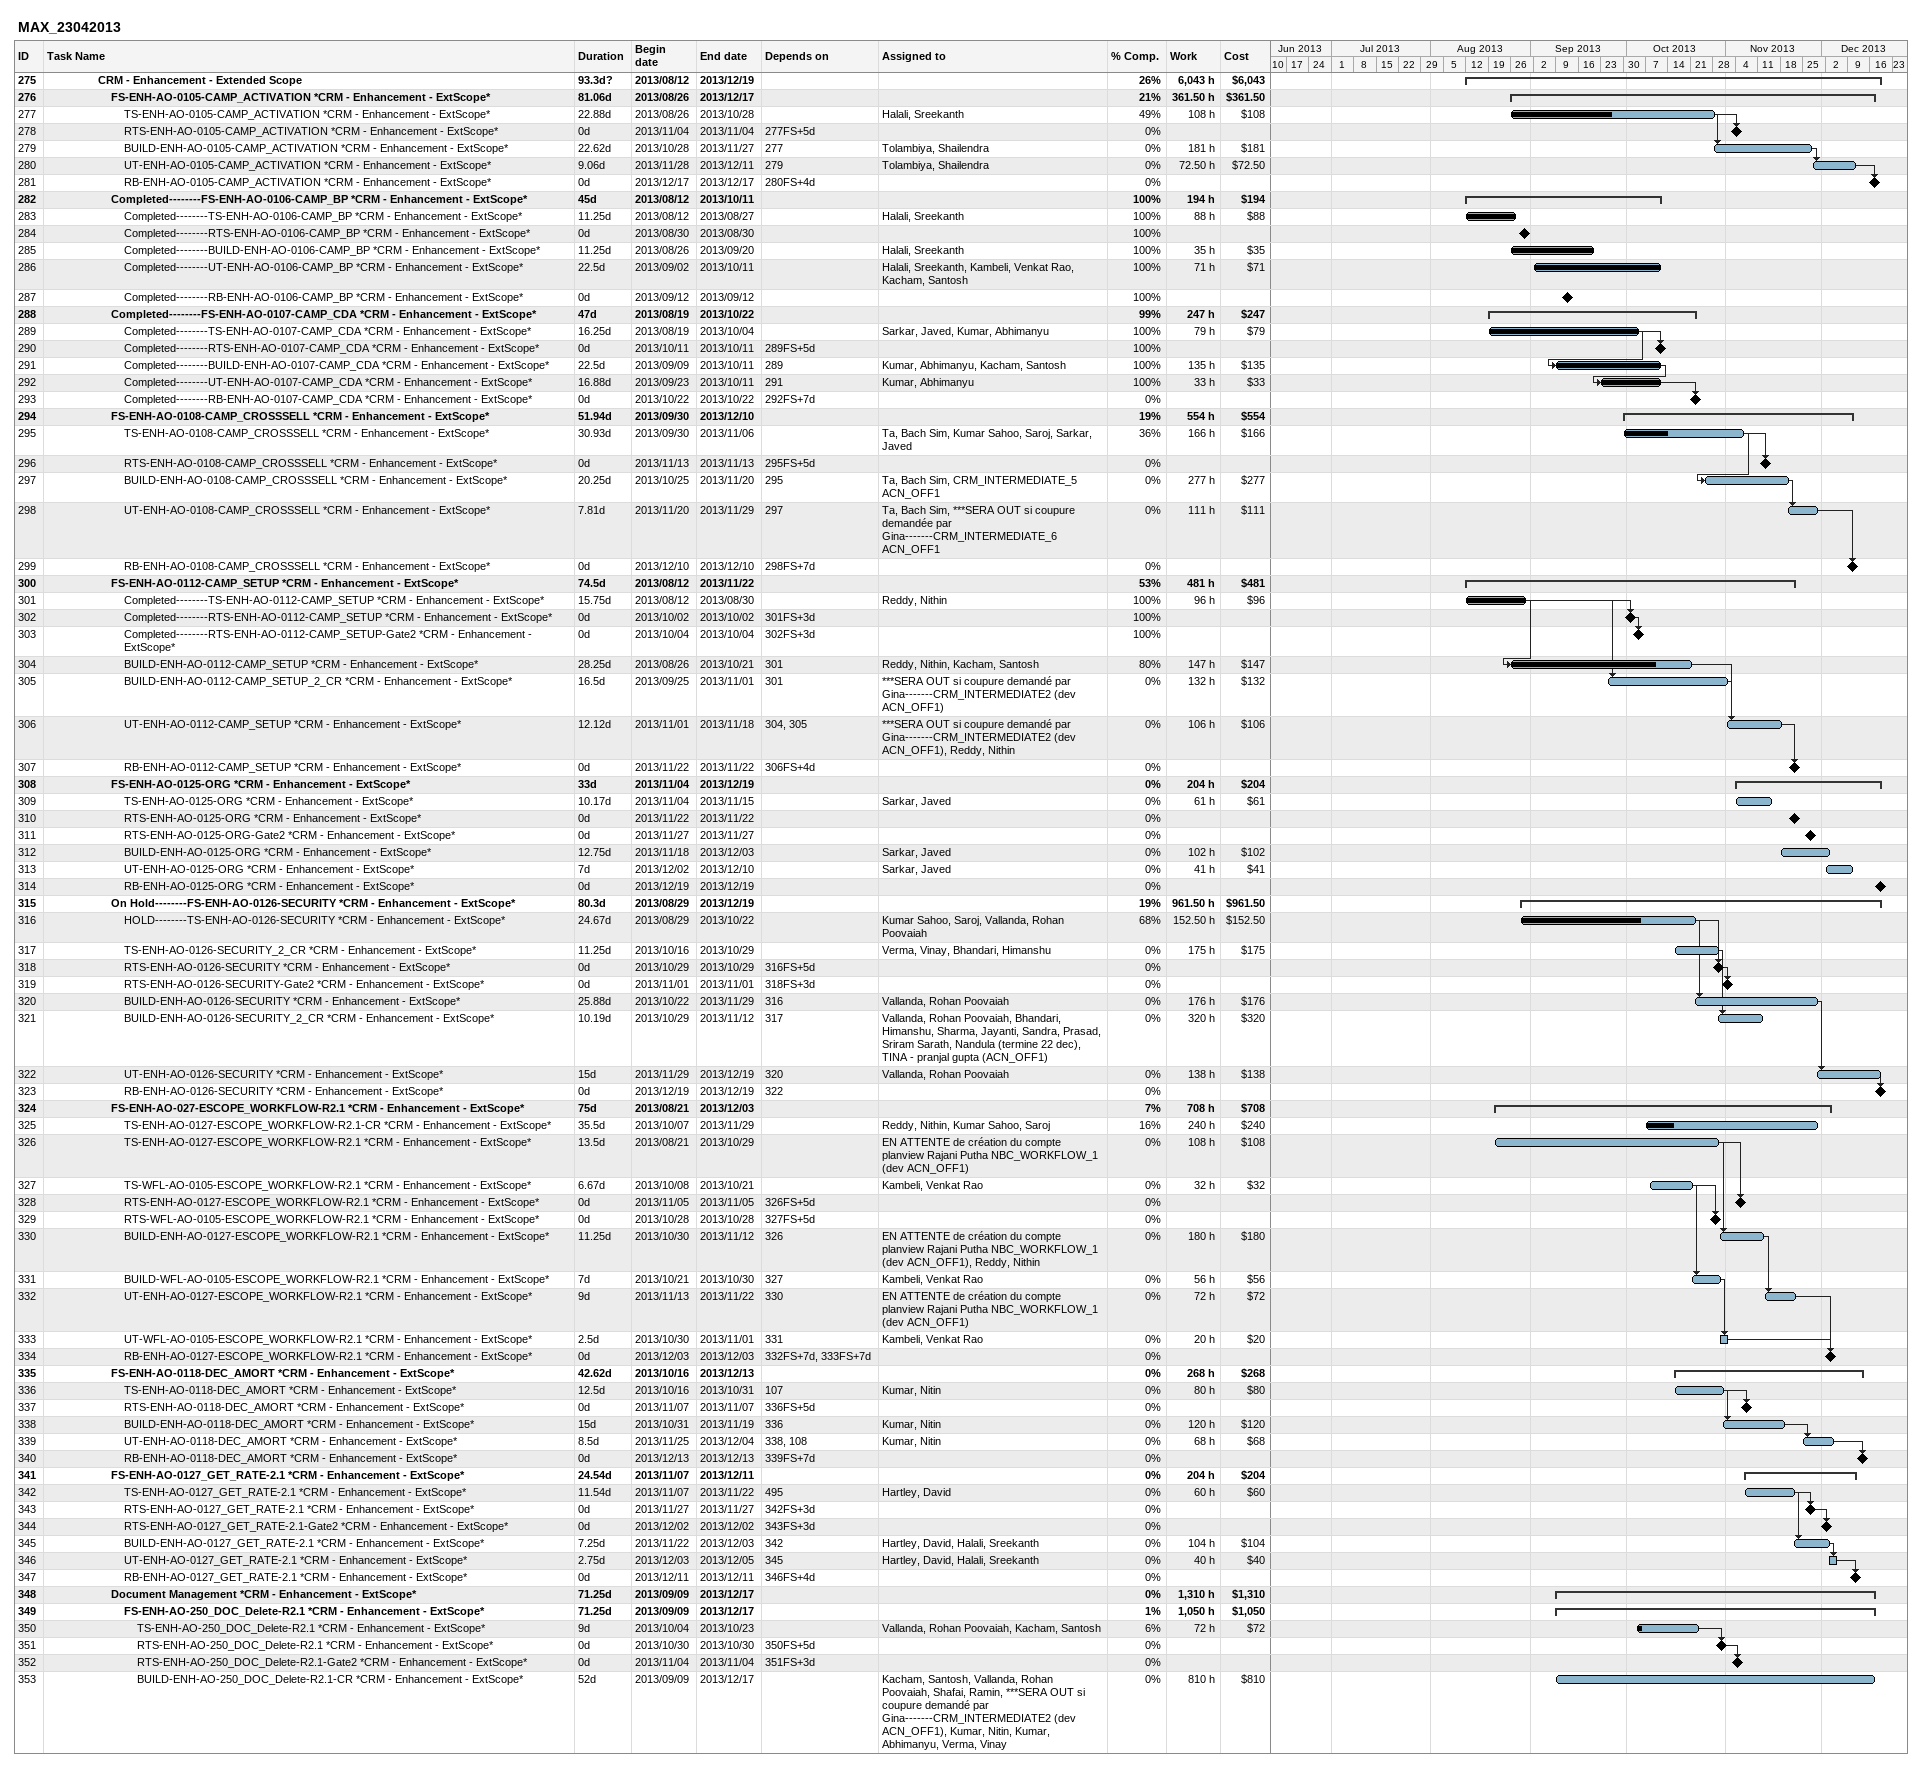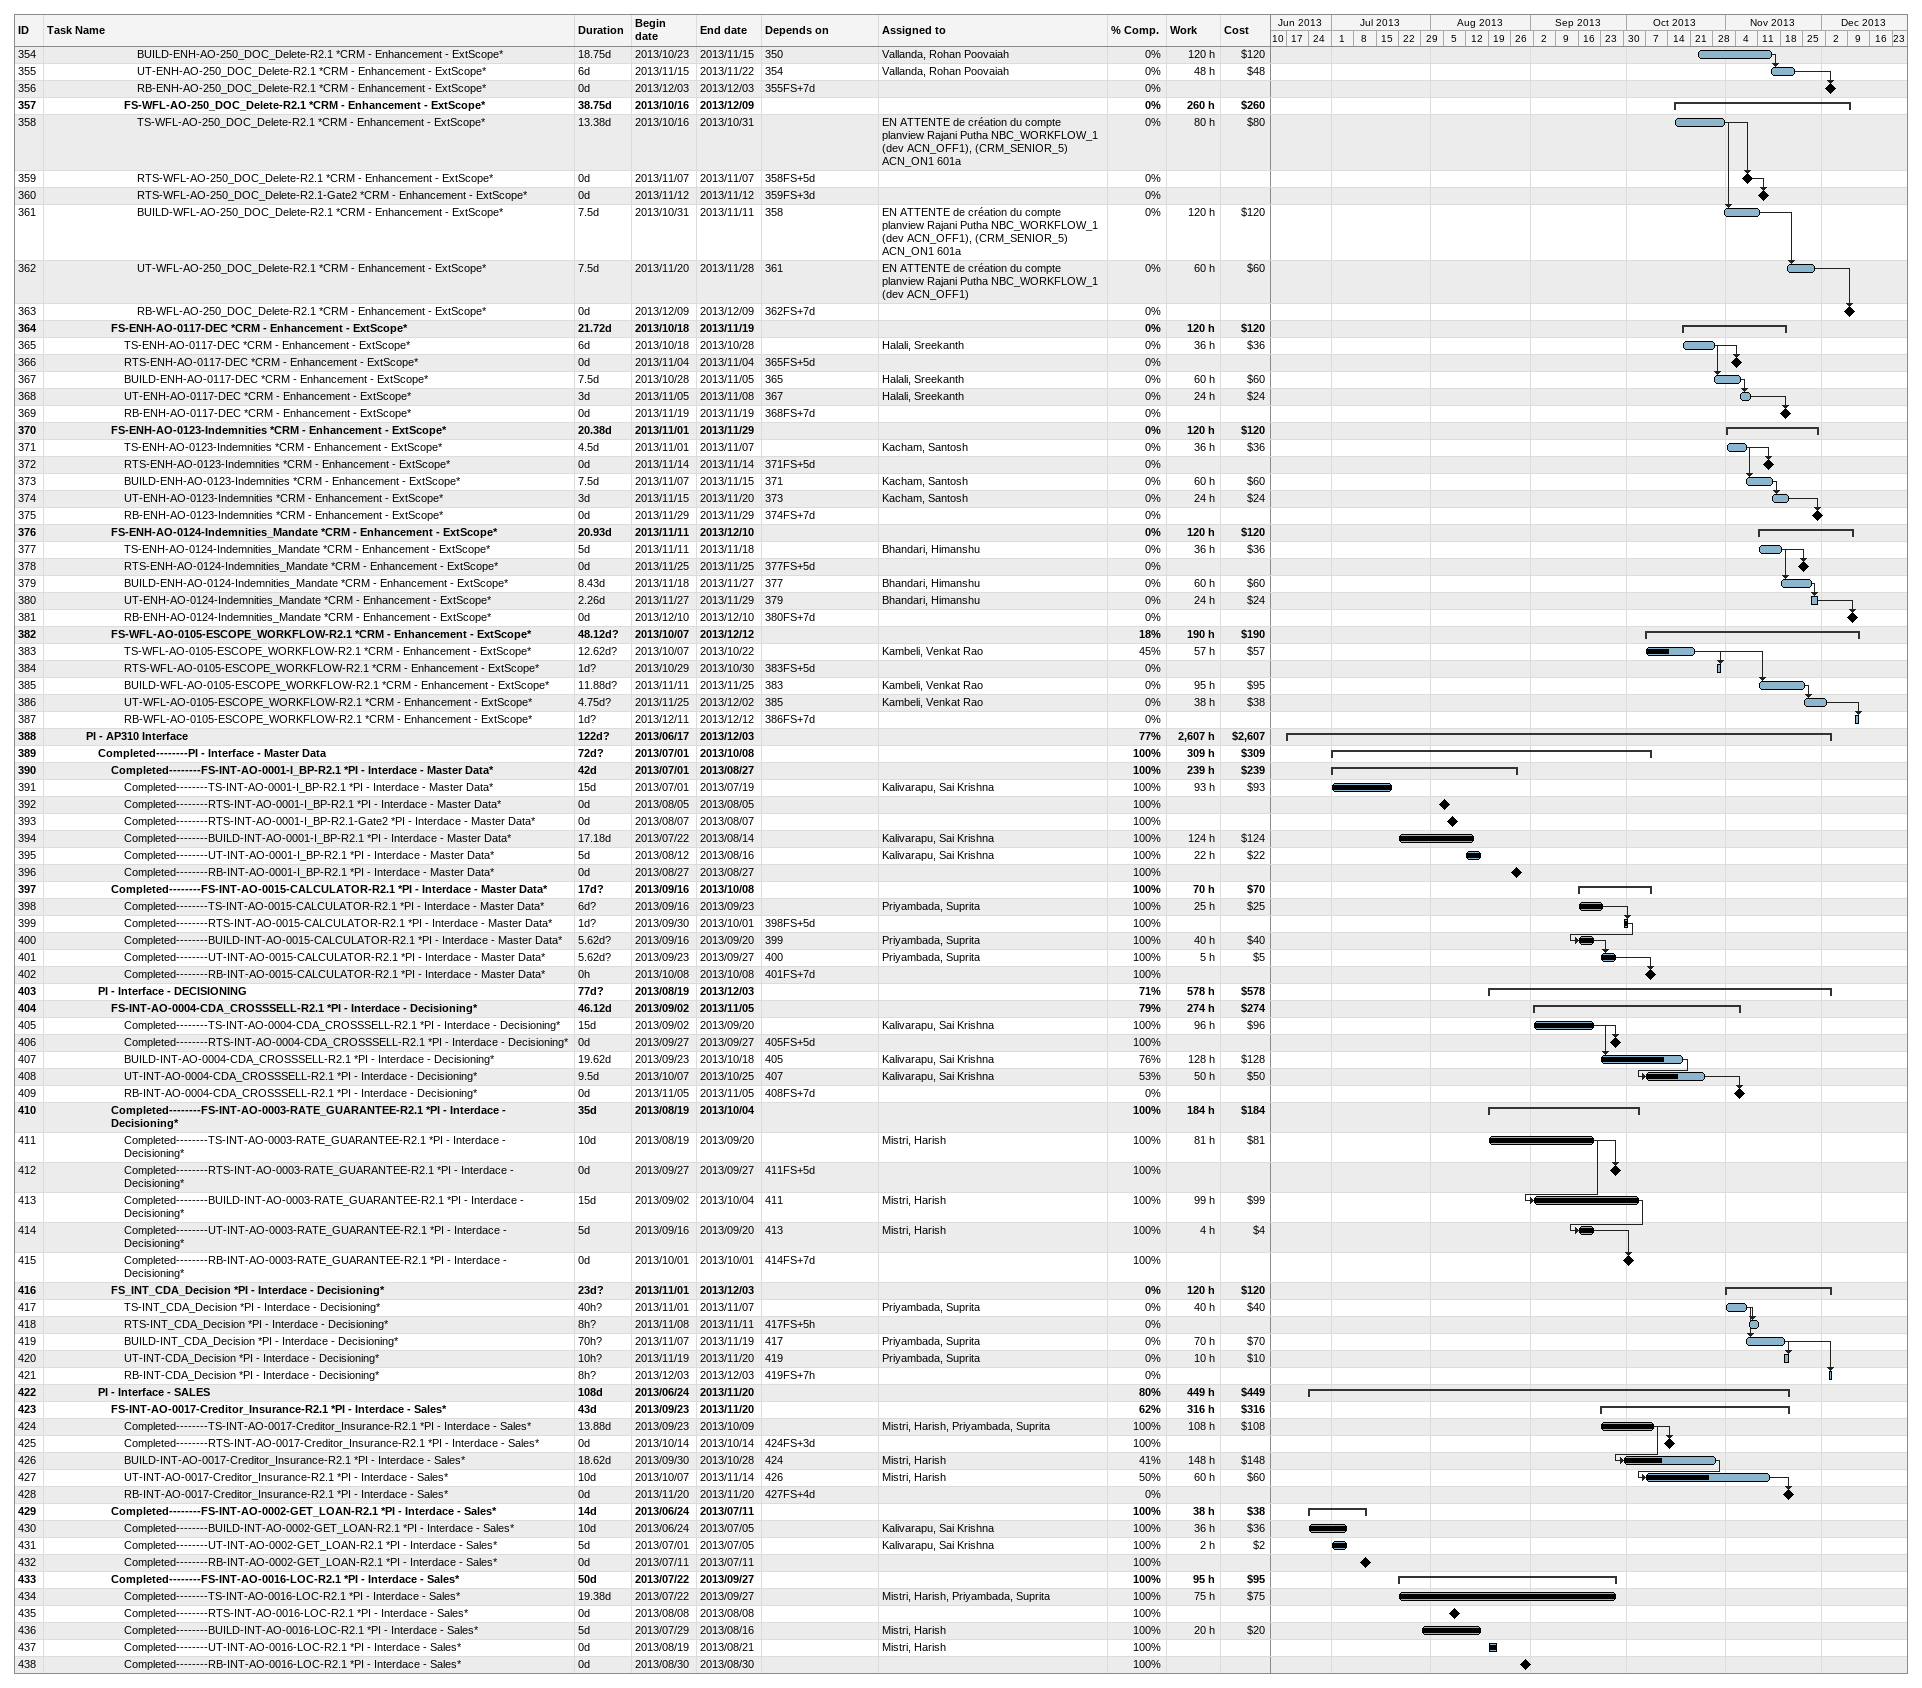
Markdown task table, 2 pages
MAX_23042013

| ID | Level | Task | Duration | Start | Finish | Predecessors | Resources | % complete | Work (h) | Cost ($) |
|---|---|---|---|---|---|---|---|---|---|---|
| 275 | 5 | **CRM - Enhancement - Extended Scope** | 93.3d? | 2013-08-12 | 2013-12-19 |  |  | 26 | 6043 | 6043 |
| 276 | 6 | **FS-ENH-AO-0105-CAMP_ACTIVATION *CRM - Enhancement - ExtScope*** | 81.06d | 2013-08-26 | 2013-12-17 |  |  | 21 | 361.50 | 361.50 |
| 277 | 7 | TS-ENH-AO-0105-CAMP_ACTIVATION *CRM - Enhancement - ExtScope* | 22.88d | 2013-08-26 | 2013-10-28 |  | Halali, Sreekanth | 49 | 108 | 108 |
| 278 | 7 | RTS-ENH-AO-0105-CAMP_ACTIVATION *CRM - Enhancement - ExtScope* | 0d | 2013-11-04 | 2013-11-04 | 277FS+5d |  | 0 |  |  |
| 279 | 7 | BUILD-ENH-AO-0105-CAMP_ACTIVATION *CRM - Enhancement - ExtScope* | 22.62d | 2013-10-28 | 2013-11-27 | 277 | Tolambiya, Shailendra | 0 | 181 | 181 |
| 280 | 7 | UT-ENH-AO-0105-CAMP_ACTIVATION *CRM - Enhancement - ExtScope* | 9.06d | 2013-11-28 | 2013-12-11 | 279 | Tolambiya, Shailendra | 0 | 72.50 | 72.50 |
| 281 | 7 | RB-ENH-AO-0105-CAMP_ACTIVATION *CRM - Enhancement - ExtScope* | 0d | 2013-12-17 | 2013-12-17 | 280FS+4d |  | 0 |  |  |
| 282 | 6 | **Completed--------FS-ENH-AO-0106-CAMP_BP *CRM - Enhancement - ExtScope*** | 45d | 2013-08-12 | 2013-10-11 |  |  | 100 | 194 | 194 |
| 283 | 7 | Completed--------TS-ENH-AO-0106-CAMP_BP *CRM - Enhancement - ExtScope* | 11.25d | 2013-08-12 | 2013-08-27 |  | Halali, Sreekanth | 100 | 88 | 88 |
| 284 | 7 | Completed--------RTS-ENH-AO-0106-CAMP_BP *CRM - Enhancement - ExtScope* | 0d | 2013-08-30 | 2013-08-30 |  |  | 100 |  |  |
| 285 | 7 | Completed--------BUILD-ENH-AO-0106-CAMP_BP *CRM - Enhancement - ExtScope* | 11.25d | 2013-08-26 | 2013-09-20 |  | Halali, Sreekanth | 100 | 35 | 35 |
| 286 | 7 | Completed--------UT-ENH-AO-0106-CAMP_BP *CRM - Enhancement - ExtScope* | 22.5d | 2013-09-02 | 2013-10-11 |  | Halali, Sreekanth, Kambeli, Venkat Rao, Kacham, Santosh | 100 | 71 | 71 |
| 287 | 7 | Completed--------RB-ENH-AO-0106-CAMP_BP *CRM - Enhancement - ExtScope* | 0d | 2013-09-12 | 2013-09-12 |  |  | 100 |  |  |
| 288 | 6 | **Completed--------FS-ENH-AO-0107-CAMP_CDA *CRM - Enhancement - ExtScope*** | 47d | 2013-08-19 | 2013-10-22 |  |  | 99 | 247 | 247 |
| 289 | 7 | Completed--------TS-ENH-AO-0107-CAMP_CDA *CRM - Enhancement - ExtScope* | 16.25d | 2013-08-19 | 2013-10-04 |  | Sarkar, Javed, Kumar, Abhimanyu | 100 | 79 | 79 |
| 290 | 7 | Completed--------RTS-ENH-AO-0107-CAMP_CDA *CRM - Enhancement - ExtScope* | 0d | 2013-10-11 | 2013-10-11 | 289FS+5d |  | 100 |  |  |
| 291 | 7 | Completed--------BUILD-ENH-AO-0107-CAMP_CDA *CRM - Enhancement - ExtScope* | 22.5d | 2013-09-09 | 2013-10-11 | 289 | Kumar, Abhimanyu, Kacham, Santosh | 100 | 135 | 135 |
| 292 | 7 | Completed--------UT-ENH-AO-0107-CAMP_CDA *CRM - Enhancement - ExtScope* | 16.88d | 2013-09-23 | 2013-10-11 | 291 | Kumar, Abhimanyu | 100 | 33 | 33 |
| 293 | 7 | Completed--------RB-ENH-AO-0107-CAMP_CDA *CRM - Enhancement - ExtScope* | 0d | 2013-10-22 | 2013-10-22 | 292FS+7d |  | 0 |  |  |
| 294 | 6 | **FS-ENH-AO-0108-CAMP_CROSSSELL *CRM - Enhancement - ExtScope*** | 51.94d | 2013-09-30 | 2013-12-10 |  |  | 19 | 554 | 554 |
| 295 | 7 | TS-ENH-AO-0108-CAMP_CROSSSELL *CRM - Enhancement - ExtScope* | 30.93d | 2013-09-30 | 2013-11-06 |  | Ta, Bach Sim, Kumar Sahoo, Saroj, Sarkar, Javed | 36 | 166 | 166 |
| 296 | 7 | RTS-ENH-AO-0108-CAMP_CROSSSELL *CRM - Enhancement - ExtScope* | 0d | 2013-11-13 | 2013-11-13 | 295FS+5d |  | 0 |  |  |
| 297 | 7 | BUILD-ENH-AO-0108-CAMP_CROSSSELL *CRM - Enhancement - ExtScope* | 20.25d | 2013-10-25 | 2013-11-20 | 295 | Ta, Bach Sim, CRM_INTERMEDIATE_5 ACN_OFF1 | 0 | 277 | 277 |
| 298 | 7 | UT-ENH-AO-0108-CAMP_CROSSSELL *CRM - Enhancement - ExtScope* | 7.81d | 2013-11-20 | 2013-11-29 | 297 | Ta, Bach Sim, ***SERA OUT si coupure demandée par Gina-------CRM_INTERMEDIATE_6 ACN_OFF1 | 0 | 111 | 111 |
| 299 | 7 | RB-ENH-AO-0108-CAMP_CROSSSELL *CRM - Enhancement - ExtScope* | 0d | 2013-12-10 | 2013-12-10 | 298FS+7d |  | 0 |  |  |
| 300 | 6 | **FS-ENH-AO-0112-CAMP_SETUP *CRM - Enhancement - ExtScope*** | 74.5d | 2013-08-12 | 2013-11-22 |  |  | 53 | 481 | 481 |
| 301 | 7 | Completed--------TS-ENH-AO-0112-CAMP_SETUP *CRM - Enhancement - ExtScope* | 15.75d | 2013-08-12 | 2013-08-30 |  | Reddy, Nithin | 100 | 96 | 96 |
| 302 | 7 | Completed--------RTS-ENH-AO-0112-CAMP_SETUP *CRM - Enhancement - ExtScope* | 0d | 2013-10-02 | 2013-10-02 | 301FS+3d |  | 100 |  |  |
| 303 | 7 | Completed--------RTS-ENH-AO-0112-CAMP_SETUP-Gate2 *CRM - Enhancement - ExtScope* | 0d | 2013-10-04 | 2013-10-04 | 302FS+3d |  | 100 |  |  |
| 304 | 7 | BUILD-ENH-AO-0112-CAMP_SETUP *CRM - Enhancement - ExtScope* | 28.25d | 2013-08-26 | 2013-10-21 | 301 | Reddy, Nithin, Kacham, Santosh | 80 | 147 | 147 |
| 305 | 7 | BUILD-ENH-AO-0112-CAMP_SETUP_2_CR *CRM - Enhancement - ExtScope* | 16.5d | 2013-09-25 | 2013-11-01 | 301 | ***SERA OUT si coupure demandé par Gina-------CRM_INTERMEDIATE2 (dev ACN_OFF1) | 0 | 132 | 132 |
| 306 | 7 | UT-ENH-AO-0112-CAMP_SETUP *CRM - Enhancement - ExtScope* | 12.12d | 2013-11-01 | 2013-11-18 | 304, 305 | ***SERA OUT si coupure demandé par Gina-------CRM_INTERMEDIATE2 (dev ACN_OFF1), Reddy, Nithin | 0 | 106 | 106 |
| 307 | 7 | RB-ENH-AO-0112-CAMP_SETUP *CRM - Enhancement - ExtScope* | 0d | 2013-11-22 | 2013-11-22 | 306FS+4d |  | 0 |  |  |
| 308 | 6 | **FS-ENH-AO-0125-ORG *CRM - Enhancement - ExtScope*** | 33d | 2013-11-04 | 2013-12-19 |  |  | 0 | 204 | 204 |
| 309 | 7 | TS-ENH-AO-0125-ORG *CRM - Enhancement - ExtScope* | 10.17d | 2013-11-04 | 2013-11-15 |  | Sarkar, Javed | 0 | 61 | 61 |
| 310 | 7 | RTS-ENH-AO-0125-ORG *CRM - Enhancement - ExtScope* | 0d | 2013-11-22 | 2013-11-22 |  |  | 0 |  |  |
| 311 | 7 | RTS-ENH-AO-0125-ORG-Gate2 *CRM - Enhancement - ExtScope* | 0d | 2013-11-27 | 2013-11-27 |  |  | 0 |  |  |
| 312 | 7 | BUILD-ENH-AO-0125-ORG *CRM - Enhancement - ExtScope* | 12.75d | 2013-11-18 | 2013-12-03 |  | Sarkar, Javed | 0 | 102 | 102 |
| 313 | 7 | UT-ENH-AO-0125-ORG *CRM - Enhancement - ExtScope* | 7d | 2013-12-02 | 2013-12-10 |  | Sarkar, Javed | 0 | 41 | 41 |
| 314 | 7 | RB-ENH-AO-0125-ORG *CRM - Enhancement - ExtScope* | 0d | 2013-12-19 | 2013-12-19 |  |  | 0 |  |  |
| 315 | 6 | **On Hold--------FS-ENH-AO-0126-SECURITY *CRM - Enhancement - ExtScope*** | 80.3d | 2013-08-29 | 2013-12-19 |  |  | 19 | 961.50 | 961.50 |
| 316 | 7 | HOLD--------TS-ENH-AO-0126-SECURITY *CRM - Enhancement - ExtScope* | 24.67d | 2013-08-29 | 2013-10-22 |  | Kumar Sahoo, Saroj, Vallanda, Rohan Poovaiah | 68 | 152.50 | 152.50 |
| 317 | 7 | TS-ENH-AO-0126-SECURITY_2_CR *CRM - Enhancement - ExtScope* | 11.25d | 2013-10-16 | 2013-10-29 |  | Verma, Vinay, Bhandari, Himanshu | 0 | 175 | 175 |
| 318 | 7 | RTS-ENH-AO-0126-SECURITY *CRM - Enhancement - ExtScope* | 0d | 2013-10-29 | 2013-10-29 | 316FS+5d |  | 0 |  |  |
| 319 | 7 | RTS-ENH-AO-0126-SECURITY-Gate2 *CRM - Enhancement - ExtScope* | 0d | 2013-11-01 | 2013-11-01 | 318FS+3d |  | 0 |  |  |
| 320 | 7 | BUILD-ENH-AO-0126-SECURITY *CRM - Enhancement - ExtScope* | 25.88d | 2013-10-22 | 2013-11-29 | 316 | Vallanda, Rohan Poovaiah | 0 | 176 | 176 |
| 321 | 7 | BUILD-ENH-AO-0126-SECURITY_2_CR *CRM - Enhancement - ExtScope* | 10.19d | 2013-10-29 | 2013-11-12 | 317 | Vallanda, Rohan Poovaiah, Bhandari, Himanshu, Sharma, Jayanti, Sandra, Prasad, Sriram Sarath, Nandula (termine 22 dec), TINA - pranjal gupta (ACN_OFF1) | 0 | 320 | 320 |
| 322 | 7 | UT-ENH-AO-0126-SECURITY *CRM - Enhancement - ExtScope* | 15d | 2013-11-29 | 2013-12-19 | 320 | Vallanda, Rohan Poovaiah | 0 | 138 | 138 |
| 323 | 7 | RB-ENH-AO-0126-SECURITY *CRM - Enhancement - ExtScope* | 0d | 2013-12-19 | 2013-12-19 | 322 |  | 0 |  |  |
| 324 | 6 | **FS-ENH-AO-027-ESCOPE_WORKFLOW-R2.1 *CRM - Enhancement - ExtScope*** | 75d | 2013-08-21 | 2013-12-03 |  |  | 7 | 708 | 708 |
| 325 | 7 | TS-ENH-AO-0127-ESCOPE_WORKFLOW-R2.1-CR *CRM - Enhancement - ExtScope* | 35.5d | 2013-10-07 | 2013-11-29 |  | Reddy, Nithin, Kumar Sahoo, Saroj | 16 | 240 | 240 |
| 326 | 7 | TS-ENH-AO-0127-ESCOPE_WORKFLOW-R2.1 *CRM - Enhancement - ExtScope* | 13.5d | 2013-08-21 | 2013-10-29 |  | EN ATTENTE de création du compte planview Rajani Putha NBC_WORKFLOW_1 (dev ACN_OFF1) | 0 | 108 | 108 |
| 327 | 7 | TS-WFL-AO-0105-ESCOPE_WORKFLOW-R2.1 *CRM - Enhancement - ExtScope* | 6.67d | 2013-10-08 | 2013-10-21 |  | Kambeli, Venkat Rao | 0 | 32 | 32 |
| 328 | 7 | RTS-ENH-AO-0127-ESCOPE_WORKFLOW-R2.1 *CRM - Enhancement - ExtScope* | 0d | 2013-11-05 | 2013-11-05 | 326FS+5d |  | 0 |  |  |
| 329 | 7 | RTS-WFL-AO-0105-ESCOPE_WORKFLOW-R2.1 *CRM - Enhancement - ExtScope* | 0d | 2013-10-28 | 2013-10-28 | 327FS+5d |  | 0 |  |  |
| 330 | 7 | BUILD-ENH-AO-0127-ESCOPE_WORKFLOW-R2.1 *CRM - Enhancement - ExtScope* | 11.25d | 2013-10-30 | 2013-11-12 | 326 | EN ATTENTE de création du compte planview Rajani Putha NBC_WORKFLOW_1 (dev ACN_OFF1), Reddy, Nithin | 0 | 180 | 180 |
| 331 | 7 | BUILD-WFL-AO-0105-ESCOPE_WORKFLOW-R2.1 *CRM - Enhancement - ExtScope* | 7d | 2013-10-21 | 2013-10-30 | 327 | Kambeli, Venkat Rao | 0 | 56 | 56 |
| 332 | 7 | UT-ENH-AO-0127-ESCOPE_WORKFLOW-R2.1 *CRM - Enhancement - ExtScope* | 9d | 2013-11-13 | 2013-11-22 | 330 | EN ATTENTE de création du compte planview Rajani Putha NBC_WORKFLOW_1 (dev ACN_OFF1) | 0 | 72 | 72 |
| 333 | 7 | UT-WFL-AO-0105-ESCOPE_WORKFLOW-R2.1 *CRM - Enhancement - ExtScope* | 2.5d | 2013-10-30 | 2013-11-01 | 331 | Kambeli, Venkat Rao | 0 | 20 | 20 |
| 334 | 7 | RB-ENH-AO-0127-ESCOPE_WORKFLOW-R2.1 *CRM - Enhancement - ExtScope* | 0d | 2013-12-03 | 2013-12-03 | 332FS+7d, 333FS+7d |  | 0 |  |  |
| 335 | 6 | **FS-ENH-AO-0118-DEC_AMORT *CRM - Enhancement - ExtScope*** | 42.62d | 2013-10-16 | 2013-12-13 |  |  | 0 | 268 | 268 |
| 336 | 7 | TS-ENH-AO-0118-DEC_AMORT *CRM - Enhancement - ExtScope* | 12.5d | 2013-10-16 | 2013-10-31 | 107 | Kumar, Nitin | 0 | 80 | 80 |
| 337 | 7 | RTS-ENH-AO-0118-DEC_AMORT *CRM - Enhancement - ExtScope* | 0d | 2013-11-07 | 2013-11-07 | 336FS+5d |  | 0 |  |  |
| 338 | 7 | BUILD-ENH-AO-0118-DEC_AMORT *CRM - Enhancement - ExtScope* | 15d | 2013-10-31 | 2013-11-19 | 336 | Kumar, Nitin | 0 | 120 | 120 |
| 339 | 7 | UT-ENH-AO-0118-DEC_AMORT *CRM - Enhancement - ExtScope* | 8.5d | 2013-11-25 | 2013-12-04 | 338, 108 | Kumar, Nitin | 0 | 68 | 68 |
| 340 | 7 | RB-ENH-AO-0118-DEC_AMORT *CRM - Enhancement - ExtScope* | 0d | 2013-12-13 | 2013-12-13 | 339FS+7d |  | 0 |  |  |
| 341 | 6 | **FS-ENH-AO-0127_GET_RATE-2.1 *CRM - Enhancement - ExtScope*** | 24.54d | 2013-11-07 | 2013-12-11 |  |  | 0 | 204 | 204 |
| 342 | 7 | TS-ENH-AO-0127_GET_RATE-2.1 *CRM - Enhancement - ExtScope* | 11.54d | 2013-11-07 | 2013-11-22 | 495 | Hartley, David | 0 | 60 | 60 |
| 343 | 7 | RTS-ENH-AO-0127_GET_RATE-2.1 *CRM - Enhancement - ExtScope* | 0d | 2013-11-27 | 2013-11-27 | 342FS+3d |  | 0 |  |  |
| 344 | 7 | RTS-ENH-AO-0127_GET_RATE-2.1-Gate2 *CRM - Enhancement - ExtScope* | 0d | 2013-12-02 | 2013-12-02 | 343FS+3d |  | 0 |  |  |
| 345 | 7 | BUILD-ENH-AO-0127_GET_RATE-2.1 *CRM - Enhancement - ExtScope* | 7.25d | 2013-11-22 | 2013-12-03 | 342 | Hartley, David, Halali, Sreekanth | 0 | 104 | 104 |
| 346 | 7 | UT-ENH-AO-0127_GET_RATE-2.1 *CRM - Enhancement - ExtScope* | 2.75d | 2013-12-03 | 2013-12-05 | 345 | Hartley, David, Halali, Sreekanth | 0 | 40 | 40 |
| 347 | 7 | RB-ENH-AO-0127_GET_RATE-2.1 *CRM - Enhancement - ExtScope* | 0d | 2013-12-11 | 2013-12-11 | 346FS+4d |  | 0 |  |  |
| 348 | 6 | **Document Management *CRM - Enhancement - ExtScope*** | 71.25d | 2013-09-09 | 2013-12-17 |  |  | 0 | 1310 | 1310 |
| 349 | 7 | **FS-ENH-AO-250_DOC_Delete-R2.1 *CRM - Enhancement - ExtScope*** | 71.25d | 2013-09-09 | 2013-12-17 |  |  | 1 | 1050 | 1050 |
| 350 | 8 | TS-ENH-AO-250_DOC_Delete-R2.1 *CRM - Enhancement - ExtScope* | 9d | 2013-10-04 | 2013-10-23 |  | Vallanda, Rohan Poovaiah, Kacham, Santosh | 6 | 72 | 72 |
| 351 | 8 | RTS-ENH-AO-250_DOC_Delete-R2.1 *CRM - Enhancement - ExtScope* | 0d | 2013-10-30 | 2013-10-30 | 350FS+5d |  | 0 |  |  |
| 352 | 8 | RTS-ENH-AO-250_DOC_Delete-R2.1-Gate2 *CRM - Enhancement - ExtScope* | 0d | 2013-11-04 | 2013-11-04 | 351FS+3d |  | 0 |  |  |
| 353 | 8 | BUILD-ENH-AO-250_DOC_Delete-R2.1-CR *CRM - Enhancement - ExtScope* | 52d | 2013-09-09 | 2013-12-17 |  | Kacham, Santosh, Vallanda, Rohan Poovaiah, Shafai, Ramin, ***SERA OUT si coupure demandé par Gina-------CRM_INTERMEDIATE2 (dev ACN_OFF1), Kumar, Nitin, Kumar, Abhimanyu, Verma, Vinay | 0 | 810 | 810 |
| 354 | 8 | BUILD-ENH-AO-250_DOC_Delete-R2.1 *CRM - Enhancement - ExtScope* | 18.75d | 2013-10-23 | 2013-11-15 | 350 | Vallanda, Rohan Poovaiah | 0 | 120 | 120 |
| 355 | 8 | UT-ENH-AO-250_DOC_Delete-R2.1 *CRM - Enhancement - ExtScope* | 6d | 2013-11-15 | 2013-11-22 | 354 | Vallanda, Rohan Poovaiah | 0 | 48 | 48 |
| 356 | 8 | RB-ENH-AO-250_DOC_Delete-R2.1 *CRM - Enhancement - ExtScope* | 0d | 2013-12-03 | 2013-12-03 | 355FS+7d |  | 0 |  |  |
| 357 | 7 | **FS-WFL-AO-250_DOC_Delete-R2.1 *CRM - Enhancement - ExtScope*** | 38.75d | 2013-10-16 | 2013-12-09 |  |  | 0 | 260 | 260 |
| 358 | 8 | TS-WFL-AO-250_DOC_Delete-R2.1 *CRM - Enhancement - ExtScope* | 13.38d | 2013-10-16 | 2013-10-31 |  | EN ATTENTE de création du compte planview Rajani Putha NBC_WORKFLOW_1 (dev ACN_OFF1), (CRM_SENIOR_5) ACN_ON1 601a | 0 | 80 | 80 |
| 359 | 8 | RTS-WFL-AO-250_DOC_Delete-R2.1 *CRM - Enhancement - ExtScope* | 0d | 2013-11-07 | 2013-11-07 | 358FS+5d |  | 0 |  |  |
| 360 | 8 | RTS-WFL-AO-250_DOC_Delete-R2.1-Gate2 *CRM - Enhancement - ExtScope* | 0d | 2013-11-12 | 2013-11-12 | 359FS+3d |  | 0 |  |  |
| 361 | 8 | BUILD-WFL-AO-250_DOC_Delete-R2.1 *CRM - Enhancement - ExtScope* | 7.5d | 2013-10-31 | 2013-11-11 | 358 | EN ATTENTE de création du compte planview Rajani Putha NBC_WORKFLOW_1 (dev ACN_OFF1), (CRM_SENIOR_5) ACN_ON1 601a | 0 | 120 | 120 |
| 362 | 8 | UT-WFL-AO-250_DOC_Delete-R2.1 *CRM - Enhancement - ExtScope* | 7.5d | 2013-11-20 | 2013-11-28 | 361 | EN ATTENTE de création du compte planview Rajani Putha NBC_WORKFLOW_1 (dev ACN_OFF1) | 0 | 60 | 60 |
| 363 | 8 | RB-WFL-AO-250_DOC_Delete-R2.1 *CRM - Enhancement - ExtScope* | 0d | 2013-12-09 | 2013-12-09 | 362FS+7d |  | 0 |  |  |
| 364 | 6 | **FS-ENH-AO-0117-DEC *CRM - Enhancement - ExtScope*** | 21.72d | 2013-10-18 | 2013-11-19 |  |  | 0 | 120 | 120 |
| 365 | 7 | TS-ENH-AO-0117-DEC *CRM - Enhancement - ExtScope* | 6d | 2013-10-18 | 2013-10-28 |  | Halali, Sreekanth | 0 | 36 | 36 |
| 366 | 7 | RTS-ENH-AO-0117-DEC *CRM - Enhancement - ExtScope* | 0d | 2013-11-04 | 2013-11-04 | 365FS+5d |  | 0 |  |  |
| 367 | 7 | BUILD-ENH-AO-0117-DEC *CRM - Enhancement - ExtScope* | 7.5d | 2013-10-28 | 2013-11-05 | 365 | Halali, Sreekanth | 0 | 60 | 60 |
| 368 | 7 | UT-ENH-AO-0117-DEC *CRM - Enhancement - ExtScope* | 3d | 2013-11-05 | 2013-11-08 | 367 | Halali, Sreekanth | 0 | 24 | 24 |
| 369 | 7 | RB-ENH-AO-0117-DEC *CRM - Enhancement - ExtScope* | 0d | 2013-11-19 | 2013-11-19 | 368FS+7d |  | 0 |  |  |
| 370 | 6 | **FS-ENH-AO-0123-Indemnities *CRM - Enhancement - ExtScope*** | 20.38d | 2013-11-01 | 2013-11-29 |  |  | 0 | 120 | 120 |
| 371 | 7 | TS-ENH-AO-0123-Indemnities *CRM - Enhancement - ExtScope* | 4.5d | 2013-11-01 | 2013-11-07 |  | Kacham, Santosh | 0 | 36 | 36 |
| 372 | 7 | RTS-ENH-AO-0123-Indemnities *CRM - Enhancement - ExtScope* | 0d | 2013-11-14 | 2013-11-14 | 371FS+5d |  | 0 |  |  |
| 373 | 7 | BUILD-ENH-AO-0123-Indemnities *CRM - Enhancement - ExtScope* | 7.5d | 2013-11-07 | 2013-11-15 | 371 | Kacham, Santosh | 0 | 60 | 60 |
| 374 | 7 | UT-ENH-AO-0123-Indemnities *CRM - Enhancement - ExtScope* | 3d | 2013-11-15 | 2013-11-20 | 373 | Kacham, Santosh | 0 | 24 | 24 |
| 375 | 7 | RB-ENH-AO-0123-Indemnities *CRM - Enhancement - ExtScope* | 0d | 2013-11-29 | 2013-11-29 | 374FS+7d |  | 0 |  |  |
| 376 | 6 | **FS-ENH-AO-0124-Indemnities_Mandate *CRM - Enhancement - ExtScope*** | 20.93d | 2013-11-11 | 2013-12-10 |  |  | 0 | 120 | 120 |
| 377 | 7 | TS-ENH-AO-0124-Indemnities_Mandate *CRM - Enhancement - ExtScope* | 5d | 2013-11-11 | 2013-11-18 |  | Bhandari, Himanshu | 0 | 36 | 36 |
| 378 | 7 | RTS-ENH-AO-0124-Indemnities_Mandate *CRM - Enhancement - ExtScope* | 0d | 2013-11-25 | 2013-11-25 | 377FS+5d |  | 0 |  |  |
| 379 | 7 | BUILD-ENH-AO-0124-Indemnities_Mandate *CRM - Enhancement - ExtScope* | 8.43d | 2013-11-18 | 2013-11-27 | 377 | Bhandari, Himanshu | 0 | 60 | 60 |
| 380 | 7 | UT-ENH-AO-0124-Indemnities_Mandate *CRM - Enhancement - ExtScope* | 2.26d | 2013-11-27 | 2013-11-29 | 379 | Bhandari, Himanshu | 0 | 24 | 24 |
| 381 | 7 | RB-ENH-AO-0124-Indemnities_Mandate *CRM - Enhancement - ExtScope* | 0d | 2013-12-10 | 2013-12-10 | 380FS+7d |  | 0 |  |  |
| 382 | 6 | **FS-WFL-AO-0105-ESCOPE_WORKFLOW-R2.1 *CRM - Enhancement - ExtScope*** | 48.12d? | 2013-10-07 | 2013-12-12 |  |  | 18 | 190 | 190 |
| 383 | 7 | TS-WFL-AO-0105-ESCOPE_WORKFLOW-R2.1 *CRM - Enhancement - ExtScope* | 12.62d? | 2013-10-07 | 2013-10-22 |  | Kambeli, Venkat Rao | 45 | 57 | 57 |
| 384 | 7 | RTS-WFL-AO-0105-ESCOPE_WORKFLOW-R2.1 *CRM - Enhancement - ExtScope* | 1d? | 2013-10-29 | 2013-10-30 | 383FS+5d |  | 0 |  |  |
| 385 | 7 | BUILD-WFL-AO-0105-ESCOPE_WORKFLOW-R2.1 *CRM - Enhancement - ExtScope* | 11.88d? | 2013-11-11 | 2013-11-25 | 383 | Kambeli, Venkat Rao | 0 | 95 | 95 |
| 386 | 7 | UT-WFL-AO-0105-ESCOPE_WORKFLOW-R2.1 *CRM - Enhancement - ExtScope* | 4.75d? | 2013-11-25 | 2013-12-02 | 385 | Kambeli, Venkat Rao | 0 | 38 | 38 |
| 387 | 7 | RB-WFL-AO-0105-ESCOPE_WORKFLOW-R2.1 *CRM - Enhancement - ExtScope* | 1d? | 2013-12-11 | 2013-12-12 | 386FS+7d |  | 0 |  |  |
| 388 | 4 | **PI - AP310 Interface** | 122d? | 2013-06-17 | 2013-12-03 |  |  | 77 | 2607 | 2607 |
| 389 | 5 | **Completed--------PI - Interface - Master Data** | 72d? | 2013-07-01 | 2013-10-08 |  |  | 100 | 309 | 309 |
| 390 | 6 | **Completed--------FS-INT-AO-0001-I_BP-R2.1 *PI - Interdace - Master Data*** | 42d | 2013-07-01 | 2013-08-27 |  |  | 100 | 239 | 239 |
| 391 | 7 | Completed--------TS-INT-AO-0001-I_BP-R2.1 *PI - Interdace - Master Data* | 15d | 2013-07-01 | 2013-07-19 |  | Kalivarapu, Sai Krishna | 100 | 93 | 93 |
| 392 | 7 | Completed--------RTS-INT-AO-0001-I_BP-R2.1 *PI - Interdace - Master Data* | 0d | 2013-08-05 | 2013-08-05 |  |  | 100 |  |  |
| 393 | 7 | Completed--------RTS-INT-AO-0001-I_BP-R2.1-Gate2 *PI - Interdace - Master Data* | 0d | 2013-08-07 | 2013-08-07 |  |  | 100 |  |  |
| 394 | 7 | Completed--------BUILD-INT-AO-0001-I_BP-R2.1 *PI - Interdace - Master Data* | 17.18d | 2013-07-22 | 2013-08-14 |  | Kalivarapu, Sai Krishna | 100 | 124 | 124 |
| 395 | 7 | Completed--------UT-INT-AO-0001-I_BP-R2.1 *PI - Interdace - Master Data* | 5d | 2013-08-12 | 2013-08-16 |  | Kalivarapu, Sai Krishna | 100 | 22 | 22 |
| 396 | 7 | Completed--------RB-INT-AO-0001-I_BP-R2.1 *PI - Interdace - Master Data* | 0d | 2013-08-27 | 2013-08-27 |  |  | 100 |  |  |
| 397 | 6 | **Completed--------FS-INT-AO-0015-CALCULATOR-R2.1 *PI - Interdace - Master Data*** | 17d? | 2013-09-16 | 2013-10-08 |  |  | 100 | 70 | 70 |
| 398 | 7 | Completed--------TS-INT-AO-0015-CALCULATOR-R2.1 *PI - Interdace - Master Data* | 6d? | 2013-09-16 | 2013-09-23 |  | Priyambada, Suprita | 100 | 25 | 25 |
| 399 | 7 | Completed--------RTS-INT-AO-0015-CALCULATOR-R2.1 *PI - Interdace - Master Data* | 1d? | 2013-09-30 | 2013-10-01 | 398FS+5d |  | 100 |  |  |
| 400 | 7 | Completed--------BUILD-INT-AO-0015-CALCULATOR-R2.1 *PI - Interdace - Master Data* | 5.62d? | 2013-09-16 | 2013-09-20 | 399 | Priyambada, Suprita | 100 | 40 | 40 |
| 401 | 7 | Completed--------UT-INT-AO-0015-CALCULATOR-R2.1 *PI - Interdace - Master Data* | 5.62d? | 2013-09-23 | 2013-09-27 | 400 | Priyambada, Suprita | 100 | 5 | 5 |
| 402 | 7 | Completed--------RB-INT-AO-0015-CALCULATOR-R2.1 *PI - Interdace - Master Data* | 0h | 2013-10-08 | 2013-10-08 | 401FS+7d |  | 100 |  |  |
| 403 | 5 | **PI - Interface - DECISIONING** | 77d? | 2013-08-19 | 2013-12-03 |  |  | 71 | 578 | 578 |
| 404 | 6 | **FS-INT-AO-0004-CDA_CROSSSELL-R2.1 *PI - Interdace - Decisioning*** | 46.12d | 2013-09-02 | 2013-11-05 |  |  | 79 | 274 | 274 |
| 405 | 7 | Completed--------TS-INT-AO-0004-CDA_CROSSSELL-R2.1 *PI - Interdace - Decisioning* | 15d | 2013-09-02 | 2013-09-20 |  | Kalivarapu, Sai Krishna | 100 | 96 | 96 |
| 406 | 7 | Completed--------RTS-INT-AO-0004-CDA_CROSSSELL-R2.1 *PI - Interdace - Decisioning* | 0d | 2013-09-27 | 2013-09-27 | 405FS+5d |  | 100 |  |  |
| 407 | 7 | BUILD-INT-AO-0004-CDA_CROSSSELL-R2.1 *PI - Interdace - Decisioning* | 19.62d | 2013-09-23 | 2013-10-18 | 405 | Kalivarapu, Sai Krishna | 76 | 128 | 128 |
| 408 | 7 | UT-INT-AO-0004-CDA_CROSSSELL-R2.1 *PI - Interdace - Decisioning* | 9.5d | 2013-10-07 | 2013-10-25 | 407 | Kalivarapu, Sai Krishna | 53 | 50 | 50 |
| 409 | 7 | RB-INT-AO-0004-CDA_CROSSSELL-R2.1 *PI - Interdace - Decisioning* | 0d | 2013-11-05 | 2013-11-05 | 408FS+7d |  | 0 |  |  |
| 410 | 6 | **Completed--------FS-INT-AO-0003-RATE_GUARANTEE-R2.1 *PI - Interdace - Decisioning*** | 35d | 2013-08-19 | 2013-10-04 |  |  | 100 | 184 | 184 |
| 411 | 7 | Completed--------TS-INT-AO-0003-RATE_GUARANTEE-R2.1 *PI - Interdace - Decisioning* | 10d | 2013-08-19 | 2013-09-20 |  | Mistri, Harish | 100 | 81 | 81 |
| 412 | 7 | Completed--------RTS-INT-AO-0003-RATE_GUARANTEE-R2.1 *PI - Interdace - Decisioning* | 0d | 2013-09-27 | 2013-09-27 | 411FS+5d |  | 100 |  |  |
| 413 | 7 | Completed--------BUILD-INT-AO-0003-RATE_GUARANTEE-R2.1 *PI - Interdace - Decisioning* | 15d | 2013-09-02 | 2013-10-04 | 411 | Mistri, Harish | 100 | 99 | 99 |
| 414 | 7 | Completed--------UT-INT-AO-0003-RATE_GUARANTEE-R2.1 *PI - Interdace - Decisioning* | 5d | 2013-09-16 | 2013-09-20 | 413 | Mistri, Harish | 100 | 4 | 4 |
| 415 | 7 | Completed--------RB-INT-AO-0003-RATE_GUARANTEE-R2.1 *PI - Interdace - Decisioning* | 0d | 2013-10-01 | 2013-10-01 | 414FS+7d |  | 100 |  |  |
| 416 | 6 | **FS_INT_CDA_Decision *PI - Interdace - Decisioning*** | 23d? | 2013-11-01 | 2013-12-03 |  |  | 0 | 120 | 120 |
| 417 | 7 | TS-INT_CDA_Decision *PI - Interdace - Decisioning* | 40h? | 2013-11-01 | 2013-11-07 |  | Priyambada, Suprita | 0 | 40 | 40 |
| 418 | 7 | RTS-INT_CDA_Decision *PI - Interdace - Decisioning* | 8h? | 2013-11-08 | 2013-11-11 | 417FS+5h |  | 0 |  |  |
| 419 | 7 | BUILD-INT_CDA_Decision *PI - Interdace - Decisioning* | 70h? | 2013-11-07 | 2013-11-19 | 417 | Priyambada, Suprita | 0 | 70 | 70 |
| 420 | 7 | UT-INT-CDA_Decision *PI - Interdace - Decisioning* | 10h? | 2013-11-19 | 2013-11-20 | 419 | Priyambada, Suprita | 0 | 10 | 10 |
| 421 | 7 | RB-INT-CDA_Decision *PI - Interdace - Decisioning* | 8h? | 2013-12-03 | 2013-12-03 | 419FS+7h |  | 0 |  |  |
| 422 | 5 | **PI - Interface - SALES** | 108d | 2013-06-24 | 2013-11-20 |  |  | 80 | 449 | 449 |
| 423 | 6 | **FS-INT-AO-0017-Creditor_Insurance-R2.1 *PI - Interdace - Sales*** | 43d | 2013-09-23 | 2013-11-20 |  |  | 62 | 316 | 316 |
| 424 | 7 | Completed--------TS-INT-AO-0017-Creditor_Insurance-R2.1 *PI - Interdace - Sales* | 13.88d | 2013-09-23 | 2013-10-09 |  | Mistri, Harish, Priyambada, Suprita | 100 | 108 | 108 |
| 425 | 7 | Completed--------RTS-INT-AO-0017-Creditor_Insurance-R2.1 *PI - Interdace - Sales* | 0d | 2013-10-14 | 2013-10-14 | 424FS+3d |  | 100 |  |  |
| 426 | 7 | BUILD-INT-AO-0017-Creditor_Insurance-R2.1 *PI - Interdace - Sales* | 18.62d | 2013-09-30 | 2013-10-28 | 424 | Mistri, Harish | 41 | 148 | 148 |
| 427 | 7 | UT-INT-AO-0017-Creditor_Insurance-R2.1 *PI - Interdace - Sales* | 10d | 2013-10-07 | 2013-11-14 | 426 | Mistri, Harish | 50 | 60 | 60 |
| 428 | 7 | RB-INT-AO-0017-Creditor_Insurance-R2.1 *PI - Interdace - Sales* | 0d | 2013-11-20 | 2013-11-20 | 427FS+4d |  | 0 |  |  |
| 429 | 6 | **Completed--------FS-INT-AO-0002-GET_LOAN-R2.1 *PI - Interdace - Sales*** | 14d | 2013-06-24 | 2013-07-11 |  |  | 100 | 38 | 38 |
| 430 | 7 | Completed--------BUILD-INT-AO-0002-GET_LOAN-R2.1 *PI - Interdace - Sales* | 10d | 2013-06-24 | 2013-07-05 |  | Kalivarapu, Sai Krishna | 100 | 36 | 36 |
| 431 | 7 | Completed--------UT-INT-AO-0002-GET_LOAN-R2.1 *PI - Interdace - Sales* | 5d | 2013-07-01 | 2013-07-05 |  | Kalivarapu, Sai Krishna | 100 | 2 | 2 |
| 432 | 7 | Completed--------RB-INT-AO-0002-GET_LOAN-R2.1 *PI - Interdace - Sales* | 0d | 2013-07-11 | 2013-07-11 |  |  | 100 |  |  |
| 433 | 6 | **Completed--------FS-INT-AO-0016-LOC-R2.1 *PI - Interdace - Sales*** | 50d | 2013-07-22 | 2013-09-27 |  |  | 100 | 95 | 95 |
| 434 | 7 | Completed--------TS-INT-AO-0016-LOC-R2.1 *PI - Interdace - Sales* | 19.38d | 2013-07-22 | 2013-09-27 |  | Mistri, Harish, Priyambada, Suprita | 100 | 75 | 75 |
| 435 | 7 | Completed--------RTS-INT-AO-0016-LOC-R2.1 *PI - Interdace - Sales* | 0d | 2013-08-08 | 2013-08-08 |  |  | 100 |  |  |
| 436 | 7 | Completed--------BUILD-INT-AO-0016-LOC-R2.1 *PI - Interdace - Sales* | 5d | 2013-07-29 | 2013-08-16 |  | Mistri, Harish | 100 | 20 | 20 |
| 437 | 7 | Completed--------UT-INT-AO-0016-LOC-R2.1 *PI - Interdace - Sales* | 0d | 2013-08-19 | 2013-08-21 |  | Mistri, Harish | 100 |  |  |
| 438 | 7 | Completed--------RB-INT-AO-0016-LOC-R2.1 *PI - Interdace - Sales* | 0d | 2013-08-30 | 2013-08-30 |  |  | 100 |  |  |
